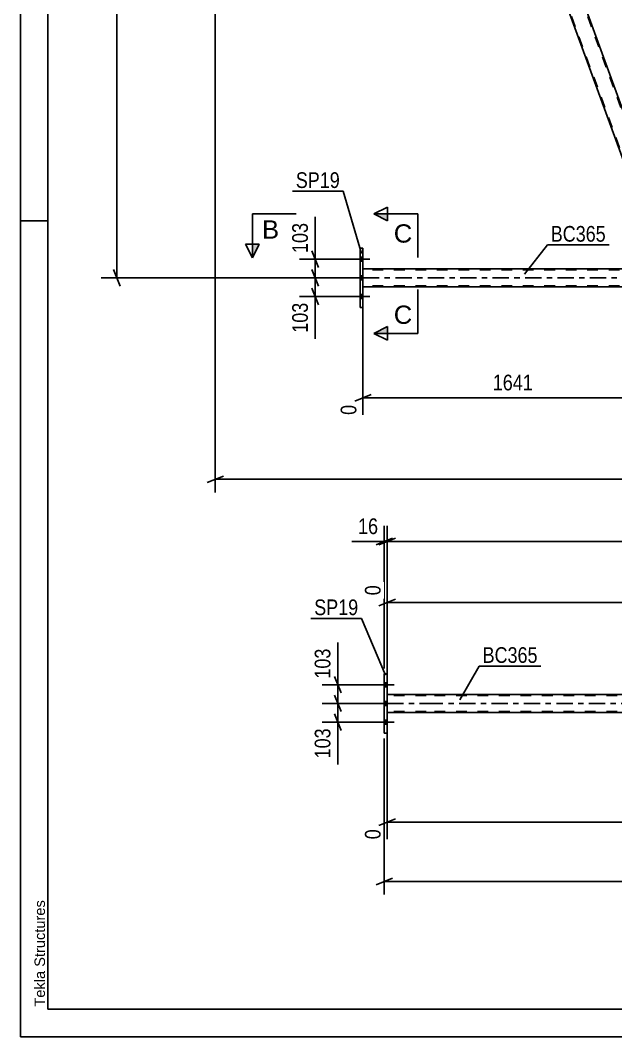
# Model space of a CAD drawing. Header units: millimetres. Extents: x 0 to 594, y 0 to 420.
# Drawn here: x 0 to 108.7, y 0 to 185.7 of the extents above; entities that cross this region are included whole.
import ezdxf

# ---------------------------------------------------------------- set-up
doc = ezdxf.new("R2010")
doc.units = ezdxf.units.MM
doc.linetypes.add('DXK_LINE_DOT2', pattern=[3.9198, 1.9599, -1.9599])
doc.linetypes.add('DXK_LINE_DOT3', pattern=[5.9187, 2.979, -0.9799, 0.9799, -0.9799])
doc.styles.add('Arial', font='arial.ttf', dxfattribs={"height": 0.2})
doc.styles.add('Arial Narrow', font='ARIALN.TTF', dxfattribs={"height": 0.2})

# ---------------------------------------------------------------- blocks, each defined once
blk = doc.blocks.new('Unknown-570345951-1135')
at = {"color": 5, "linetype": 'Continuous'}
for p, q in [((0, 420), (0, 0)), ((5, 415), (5, 5)), ((5, 149), (0, 149)), ((5, 5), (589, 5)), ((0, 0), (594, 0))]:
    blk.add_line(p, q, dxfattribs=at)
at = {"color": 174, "linetype": 'Continuous', "style": 'Arial'}
blk.add_text('Tekla Structures', height=1.9102, rotation=90, dxfattribs=at).set_placement((4.5, 5.5))
blk = doc.blocks.new('Part-570345951-5383 - 5354')
at = {"color": 2, "linetype": 'Continuous'}
for p, q in [((66.96, 66.28), (66.43, 66.28)), ((66.43, 55.45), (66.43, 66.28)), ((66.96, 66.28), (66.96, 55.45)), ((66.96, 55.45), (66.43, 55.45))]:
    blk.add_line(p, q, dxfattribs=at)
at = {"color": 7, "linetype": 'DXK_LINE_DOT2'}
for p, q in [((66.43, 66.28), (66.43, 55.45)), ((66.96, 66.28), (66.96, 55.45))]:
    blk.add_line(p, q, dxfattribs=at)
blk = doc.blocks.new('Part-570345951-5440 - 5354')
at = {"color": 2, "linetype": 'Continuous'}
for p, q in [((74.06, 62.53), (66.96, 62.53)), ((119.08, 62.53), (74.16, 62.53)), ((187.5, 62.53), (126.85, 62.53)), ((203, 62.53), (192.5, 62.53)), ((210.2, 62.53), (203.1, 62.53)), ((74.06, 59.2), (66.96, 59.2)), ((119.08, 59.2), (74.16, 59.2)), ((187.5, 59.2), (126.85, 59.2)), ((203, 59.2), (192.5, 59.2)), ((210.2, 59.2), (203.1, 59.2))]:
    blk.add_line(p, q, dxfattribs=at)
at = {"color": 7, "linetype": 'DXK_LINE_DOT2'}
for p, q in [((66.96, 62.53), (66.96, 59.2)), ((74.06, 62.33), (66.96, 62.33)), ((203, 62.33), (74.16, 62.33)), ((126.85, 62.53), (119.08, 62.53)), ((192.5, 62.53), (187.5, 62.53)), ((210.2, 62.33), (203.1, 62.33)), ((210.2, 62.53), (210.2, 59.2)), ((74.06, 59.4), (66.96, 59.4)), ((203, 59.4), (74.16, 59.4)), ((126.85, 59.2), (119.08, 59.2)), ((192.5, 59.2), (187.5, 59.2)), ((210.2, 59.4), (203.1, 59.4))]:
    blk.add_line(p, q, dxfattribs=at)
at = {"color": 7, "linetype": 'DXK_LINE_DOT3'}
for p, q in [((66.96, 60.87), (74.06, 60.87)), ((74.16, 60.87), (203, 60.87)), ((203.1, 60.87), (210.2, 60.87))]:
    blk.add_line(p, q, dxfattribs=at)
blk = doc.blocks.new('Bolt-570345951-5475 - 5354')
at = {"linetype": 'Continuous'}
for points in [[(66.96, 63.92), (66.96, 64.65), (66.43, 64.65), (66.43, 63.92)], [(66.96, 63.92), (66.96, 64.65), (66.43, 64.65), (66.43, 63.92)], [(66.96, 63.92), (66.96, 64.65), (66.43, 64.65), (66.43, 63.92)], [(66.96, 60.5), (66.96, 61.23), (66.43, 61.23), (66.43, 60.5)], [(66.96, 60.5), (66.96, 61.23), (66.43, 61.23), (66.43, 60.5)], [(66.96, 57.08), (66.96, 57.82), (66.43, 57.82), (66.43, 57.08)], [(66.96, 57.08), (66.96, 57.82), (66.43, 57.82), (66.43, 57.08)], [(66.96, 57.08), (66.96, 57.82), (66.43, 57.82), (66.43, 57.08)]]:
    blk.add_hatch(color=1, dxfattribs=at).paths.add_polyline_path(points)
at = {"color": 1, "linetype": 'Continuous'}
for p, q in [((65.46, 64.28), (68.23, 64.28)), ((65.46, 64.28), (68.23, 64.28)), ((65.46, 64.28), (68.23, 64.28)), ((66.43, 64.65), (66.96, 64.65)), ((66.43, 64.65), (66.96, 64.65)), ((66.43, 64.65), (66.96, 64.65)), ((66.43, 63.92), (66.96, 63.92)), ((66.43, 63.92), (66.96, 63.92)), ((66.43, 63.92), (66.96, 63.92)), ((65.46, 60.87), (68.23, 60.87)), ((65.46, 60.87), (68.23, 60.87)), ((66.43, 61.23), (66.96, 61.23)), ((66.43, 61.23), (66.96, 61.23)), ((66.43, 60.5), (66.96, 60.5)), ((66.43, 60.5), (66.96, 60.5)), ((66.43, 57.82), (66.96, 57.82)), ((66.43, 57.82), (66.96, 57.82)), ((66.43, 57.82), (66.96, 57.82)), ((65.46, 57.45), (68.23, 57.45)), ((65.46, 57.45), (68.23, 57.45)), ((65.46, 57.45), (68.23, 57.45)), ((66.43, 57.08), (66.96, 57.08)), ((66.43, 57.08), (66.96, 57.08)), ((66.43, 57.08), (66.96, 57.08))]:
    blk.add_line(p, q, dxfattribs=at)
blk = doc.blocks.new('Part-570345951-4632 - 4608')
at = {"color": 7, "linetype": 'DXK_LINE_DOT2'}
for p, q in [((83.48, 241.95), (80.24, 241.95)), ((80.36, 241.62), (80.24, 241.95)), ((117.38, 140.28), (80.38, 241.95)), ((120.34, 140.28), (83.34, 241.95)), ((83.6, 241.62), (83.48, 241.95)), ((120.49, 140.28), (119.28, 143.6)), ((120.31, 140.28), (120.33, 140.28)), ((120.33, 140.28), (120.31, 140.28)), ((120.34, 140.28), (120.33, 140.28)), ((120.33, 140.28), (120.34, 140.28))]:
    blk.add_line(p, q, dxfattribs=at)
at = {"color": 2, "linetype": 'Continuous'}
for p, q in [((117.24, 140.28), (80.36, 241.62)), ((119.28, 143.6), (83.6, 241.62)), ((120.49, 140.28), (117.24, 140.28))]:
    blk.add_line(p, q, dxfattribs=at)
blk = doc.blocks.new('Part-570345951-4707 - 4608')
at = {"color": 2, "linetype": 'Continuous'}
for p, q in [((117.24, 140.28), (62.53, 140.28)), ((120.49, 140.28), (120.48, 140.28)), ((184.09, 140.28), (121.73, 140.28)), ((203.43, 140.28), (196.76, 140.28)), ((210.63, 140.28), (203.53, 140.28)), ((184.09, 136.95), (62.53, 136.95)), ((203.43, 136.95), (196.76, 136.95)), ((210.63, 136.95), (203.53, 136.95))]:
    blk.add_line(p, q, dxfattribs=at)
at = {"color": 7, "linetype": 'DXK_LINE_DOT2'}
for p, q in [((62.53, 136.95), (62.53, 140.28)), ((203.43, 140.08), (62.53, 140.08)), ((120.48, 140.28), (117.24, 140.28)), ((121.73, 140.28), (120.49, 140.28)), ((196.76, 140.28), (184.09, 140.28)), ((210.63, 140.08), (203.53, 140.08)), ((210.63, 136.95), (210.63, 140.28)), ((203.43, 137.15), (62.53, 137.15)), ((196.76, 136.95), (184.09, 136.95)), ((210.63, 137.15), (203.53, 137.15))]:
    blk.add_line(p, q, dxfattribs=at)
at = {"color": 7, "linetype": 'DXK_LINE_DOT3'}
for p, q in [((62.53, 138.62), (203.43, 138.62)), ((203.53, 138.62), (210.63, 138.62))]:
    blk.add_line(p, q, dxfattribs=at)
blk = doc.blocks.new('Part-570345951-4687 - 4608')
at = {"color": 2, "linetype": 'Continuous'}
for p, q in [((62.53, 144.03), (62, 144.03)), ((62, 133.2), (62, 144.03)), ((62.53, 144.03), (62.53, 133.2)), ((62.53, 133.2), (62, 133.2))]:
    blk.add_line(p, q, dxfattribs=at)
blk = doc.blocks.new('Bolt-570345951-4744 - 4608')
at = {"linetype": 'Continuous'}
for points in [[(62.53, 141.67), (62.53, 142.4), (62, 142.4), (62, 141.67)], [(62.53, 141.67), (62.53, 142.4), (62, 142.4), (62, 141.67)], [(62.53, 141.67), (62.53, 142.4), (62, 142.4), (62, 141.67)], [(62.53, 138.25), (62.53, 138.98), (62, 138.98), (62, 138.25)], [(62.53, 138.25), (62.53, 138.98), (62, 138.98), (62, 138.25)], [(62.53, 134.83), (62.53, 135.57), (62, 135.57), (62, 134.83)], [(62.53, 134.83), (62.53, 135.57), (62, 135.57), (62, 134.83)], [(62.53, 134.83), (62.53, 135.57), (62, 135.57), (62, 134.83)]]:
    blk.add_hatch(color=1, dxfattribs=at).paths.add_polyline_path(points)
at = {"color": 1, "linetype": 'Continuous'}
for p, q in [((61.03, 142.03), (63.8, 142.03)), ((61.03, 142.03), (63.8, 142.03)), ((61.03, 142.03), (63.8, 142.03)), ((62, 142.4), (62.53, 142.4)), ((62, 142.4), (62.53, 142.4)), ((62, 142.4), (62.53, 142.4)), ((62, 141.67), (62.53, 141.67)), ((62, 141.67), (62.53, 141.67)), ((62, 141.67), (62.53, 141.67)), ((61.03, 138.62), (63.8, 138.62)), ((61.03, 138.62), (63.8, 138.62)), ((62, 138.98), (62.53, 138.98)), ((62, 138.98), (62.53, 138.98)), ((62, 138.25), (62.53, 138.25)), ((62, 138.25), (62.53, 138.25)), ((62, 135.57), (62.53, 135.57)), ((62, 135.57), (62.53, 135.57)), ((62, 135.57), (62.53, 135.57)), ((61.03, 135.2), (63.8, 135.2)), ((61.03, 135.2), (63.8, 135.2)), ((61.03, 135.2), (63.8, 135.2)), ((62, 134.83), (62.53, 134.83)), ((62, 134.83), (62.53, 134.83)), ((62, 134.83), (62.53, 134.83))]:
    blk.add_line(p, q, dxfattribs=at)
blk = doc.blocks.new('StraightDimension-570345951-5511 - 5354')
at = {"color": 7, "linetype": 'Continuous'}
for p, q in [((57.34, 65.78), (58.54, 62.78)), ((65.43, 64.28), (55.09, 64.28)), ((57.94, 60.87), (57.94, 64.28)), ((58.54, 59.37), (57.34, 62.37)), ((65.43, 60.87), (55.09, 60.87))]:
    blk.add_line(p, q, dxfattribs=at)
at = {"color": 0}
blk.add_wipeout([(57.19, 71.49), (52.99, 71.49), (52.99, 64.81), (57.19, 64.81)], dxfattribs=at)
at = {"color": 7, "linetype": 'Continuous'}
blk.add_line((57.94, 64.28), (57.94, 72.02), dxfattribs=at)
blk.add_line((57.94, 64.28), (57.94, 72.02), dxfattribs=at)
at = {"color": 3, "style": 'Arial Narrow'}
blk.add_text('103', height=2.863, rotation=90.0002, dxfattribs=at).set_placement((56.59, 65.41))
blk = doc.blocks.new('StraightDimension-570345951-5547 - 5354')
at = {"color": 7, "linetype": 'Continuous'}
for p, q in [((66.96, 58.2), (66.96, 36.06)), ((188.16, 51.2), (188.16, 30.57)), ((68.46, 39.79), (65.46, 38.59)), ((66.96, 39.19), (188.16, 39.19)), ((186.66, 38.59), (189.66, 39.79))]:
    blk.add_line(p, q, dxfattribs=at)
at = {"color": 0}
blk.add_wipeout([(131.82, 39.94), (131.82, 44.14), (123.31, 44.14), (123.31, 39.94)], dxfattribs=at)
at = {"color": 0, "linetype": 'Continuous'}
for points in [[(66.36, 38.49), (62.16, 38.49), (62.16, 35.46), (66.36, 35.46)], [(187.56, 38.49), (183.36, 38.49), (183.36, 29.97), (187.56, 29.97)]]:
    blk.add_wipeout(points, dxfattribs=at)
at = {"color": 3, "style": 'Arial Narrow'}
blk.add_text('3782', height=2.863, dxfattribs=at).set_placement((123.91, 40.54))
at = {"color": 3, "linetype": 'Continuous', "style": 'Arial Narrow'}
for s, height, p in [('0', 2.86, (65.76, 36.06)), ('3782', 2.863, (186.96, 30.57))]:
    blk.add_text(s, height=height, rotation=90.0002, dxfattribs=at).set_placement(p)
blk = doc.blocks.new('StraightDimension-570345951-5563 - 5354')
at = {"color": 7, "linetype": 'Continuous'}
for p, q in [((66.96, 65.67), (66.96, 93.31)), ((210.2, 67.28), (210.2, 93.31)), ((68.46, 91.06), (65.46, 89.86)), ((208.7, 89.86), (211.7, 91.06)), ((66.96, 90.46), (210.2, 90.46))]:
    blk.add_line(p, q, dxfattribs=at)
at = {"color": 0}
blk.add_wipeout([(142.83, 91.21), (142.83, 95.41), (134.32, 95.41), (134.32, 91.21)], dxfattribs=at)
at = {"color": 3, "style": 'Arial Narrow'}
blk.add_text('5385', height=2.863, dxfattribs=at).set_placement((134.92, 91.81))
blk = doc.blocks.new('StraightDimension-570345951-5573 - 5354')
at = {"color": 7, "linetype": 'Continuous'}
for p, q in [((66.43, 67.28), (66.43, 93.31)), ((66.96, 65.67), (66.96, 93.31)), ((64.93, 89.86), (67.93, 91.06)), ((68.46, 91.06), (65.46, 89.86)), ((66.43, 90.46), (66.96, 90.46))]:
    blk.add_line(p, q, dxfattribs=at)
at = {"color": 0}
blk.add_wipeout([(65.9, 91.21), (65.9, 95.41), (61.04, 95.41), (61.04, 91.21)], dxfattribs=at)
at = {"color": 7, "linetype": 'Continuous'}
blk.add_line((66.43, 90.46), (60.52, 90.46), dxfattribs=at)
blk.add_line((66.43, 90.46), (60.52, 90.46), dxfattribs=at)
at = {"color": 3, "style": 'Arial Narrow'}
blk.add_text('16', height=2.863, dxfattribs=at).set_placement((61.64, 91.81))
blk = doc.blocks.new('StraightDimension-570345951-5503 - 5354')
at = {"color": 7, "linetype": 'Continuous'}
for p, q in [((57.34, 62.37), (58.54, 59.37)), ((65.43, 60.87), (55.09, 60.87)), ((57.94, 57.45), (57.94, 60.87)), ((58.54, 55.95), (57.34, 58.95)), ((65.43, 57.45), (55.09, 57.45))]:
    blk.add_line(p, q, dxfattribs=at)
at = {"color": 0}
blk.add_wipeout([(57.19, 56.92), (52.99, 56.92), (52.99, 50.24), (57.19, 50.24)], dxfattribs=at)
at = {"color": 7, "linetype": 'Continuous'}
blk.add_line((57.94, 57.45), (57.94, 49.71), dxfattribs=at)
blk.add_line((57.94, 57.45), (57.94, 49.71), dxfattribs=at)
at = {"color": 3, "style": 'Arial Narrow'}
blk.add_text('103', height=2.863, rotation=90.0002, dxfattribs=at).set_placement((56.59, 50.84))
blk = doc.blocks.new('StraightDimension-570345951-5525 - 5354')
at = {"color": 7, "linetype": 'Continuous'}
for p, q in [((188.16, 70.53), (188.16, 87.94)), ((66.96, 63.53), (66.96, 82.45)), ((68.46, 79.93), (65.46, 78.73)), ((186.66, 78.73), (189.66, 79.93)), ((66.96, 79.33), (188.16, 79.33))]:
    blk.add_line(p, q, dxfattribs=at)
at = {"color": 0, "linetype": 'Continuous'}
for points in [[(187.56, 88.54), (183.36, 88.54), (183.36, 80.03), (187.56, 80.03)], [(66.36, 83.05), (62.16, 83.05), (62.16, 80.03), (66.36, 80.03)]]:
    blk.add_wipeout(points, dxfattribs=at)
at = {"color": 0}
blk.add_wipeout([(131.82, 80.08), (131.82, 84.28), (123.31, 84.28), (123.31, 80.08)], dxfattribs=at)
at = {"color": 3, "linetype": 'Continuous', "style": 'Arial Narrow'}
for s, height, p in [('3782', 2.863, (186.96, 80.63)), ('0', 2.86, (65.76, 80.63))]:
    blk.add_text(s, height=height, rotation=90.0002, dxfattribs=at).set_placement(p)
at = {"color": 3, "style": 'Arial Narrow'}
blk.add_text('3782', height=2.863, dxfattribs=at).set_placement((123.91, 80.68))
blk = doc.blocks.new('StraightDimension-570345951-5531 - 5354')
at = {"color": 7, "linetype": 'Continuous'}
for p, q in [((66.43, 54.45), (66.43, 25.94)), ((210.73, 54.45), (210.73, 25.94)), ((67.93, 28.94), (64.93, 27.74)), ((66.43, 28.34), (210.73, 28.34)), ((209.23, 27.74), (212.23, 28.94))]:
    blk.add_line(p, q, dxfattribs=at)
at = {"color": 0}
blk.add_wipeout([(142.83, 29.09), (142.83, 33.29), (134.32, 33.29), (134.32, 29.09)], dxfattribs=at)
at = {"color": 3, "style": 'Arial Narrow'}
blk.add_text('5417', height=2.863, dxfattribs=at).set_placement((134.92, 29.69))
blk = doc.blocks.new('StraightDimension-570345951-4863 - 4608')
at = {"color": 7, "linetype": 'Continuous'}
for p, q in [((53.23, 140.12), (54.43, 137.12)), ((61, 138.62), (50.98, 138.62)), ((53.83, 135.2), (53.83, 138.62)), ((54.43, 133.7), (53.23, 136.7)), ((61, 135.2), (50.98, 135.2))]:
    blk.add_line(p, q, dxfattribs=at)
at = {"color": 0}
blk.add_wipeout([(53.08, 134.68), (48.88, 134.68), (48.88, 127.99), (53.08, 127.99)], dxfattribs=at)
at = {"color": 7, "linetype": 'Continuous'}
blk.add_line((53.83, 135.2), (53.83, 127.47), dxfattribs=at)
blk.add_line((53.83, 135.2), (53.83, 127.47), dxfattribs=at)
at = {"color": 3, "style": 'Arial Narrow'}
blk.add_text('103', height=2.863, rotation=90.0002, dxfattribs=at).set_placement((52.48, 128.59))
blk = doc.blocks.new('StraightDimension-570345951-4871 - 4608')
at = {"color": 7, "linetype": 'Continuous'}
for p, q in [((53.23, 143.53), (54.43, 140.53)), ((61, 142.03), (50.98, 142.03)), ((53.83, 138.62), (53.83, 142.03)), ((54.43, 137.12), (53.23, 140.12)), ((61, 138.62), (50.98, 138.62))]:
    blk.add_line(p, q, dxfattribs=at)
at = {"color": 0}
blk.add_wipeout([(53.08, 149.24), (48.88, 149.24), (48.88, 142.56), (53.08, 142.56)], dxfattribs=at)
at = {"color": 7, "linetype": 'Continuous'}
blk.add_line((53.83, 142.03), (53.83, 149.77), dxfattribs=at)
blk.add_line((53.83, 142.03), (53.83, 149.77), dxfattribs=at)
at = {"color": 3, "style": 'Arial Narrow'}
blk.add_text('103', height=2.863, rotation=90.0002, dxfattribs=at).set_placement((52.48, 143.16))
blk = doc.blocks.new('StraightDimension-570345951-4945 - 4608')
at = {"color": 7, "linetype": 'Continuous'}
for p, q in [((117.24, 139.28), (117.24, 108.09)), ((62.53, 135.95), (62.53, 113.58)), ((64.03, 117.31), (61.03, 116.11)), ((115.74, 116.11), (118.74, 117.31)), ((62.53, 116.71), (117.24, 116.71))]:
    blk.add_line(p, q, dxfattribs=at)
at = {"color": 0}
blk.add_wipeout([(94.14, 117.46), (94.14, 121.66), (85.63, 121.66), (85.63, 117.46)], dxfattribs=at)
at = {"color": 0, "linetype": 'Continuous'}
for points in [[(61.93, 116.01), (57.73, 116.01), (57.73, 112.98), (61.93, 112.98)], [(116.64, 116.01), (112.44, 116.01), (112.44, 107.49), (116.64, 107.49)]]:
    blk.add_wipeout(points, dxfattribs=at)
at = {"color": 3, "style": 'Arial Narrow'}
blk.add_text('1641', height=2.863, dxfattribs=at).set_placement((86.23, 118.06))
at = {"color": 3, "linetype": 'Continuous', "style": 'Arial Narrow'}
for s, height, p in [('0', 2.86, (61.33, 113.58)), ('1641', 2.863, (116.04, 108.09))]:
    blk.add_text(s, height=height, rotation=90.0002, dxfattribs=at).set_placement(p)
blk = doc.blocks.new('StraightDimension-570345951-4963 - 4608')
at = {"color": 7, "linetype": 'Continuous'}
for p, q in [((18.22, 242.12), (17.02, 245.12)), ((34.59, 243.62), (14.77, 243.62)), ((17.62, 138.62), (17.62, 243.62)), ((17.02, 140.12), (18.22, 137.12)), ((61, 138.62), (14.77, 138.62))]:
    blk.add_line(p, q, dxfattribs=at)
at = {"color": 0}
blk.add_wipeout([(16.87, 195.37), (12.67, 195.37), (12.67, 186.86), (16.87, 186.86)], dxfattribs=at)
at = {"color": 3, "style": 'Arial Narrow'}
blk.add_text('3150', height=2.863, rotation=90.0002, dxfattribs=at).set_placement((16.27, 187.46))
blk = doc.blocks.new('StraightDimension-570345951-5267 - 4608')
at = {"color": 7, "linetype": 'Continuous'}
for p, q in [((35.59, 237.2), (35.59, 99.41)), ((211.16, 132.2), (211.16, 99.41)), ((37.09, 102.41), (34.09, 101.21)), ((209.66, 101.21), (212.66, 102.41)), ((35.59, 101.81), (211.16, 101.81))]:
    blk.add_line(p, q, dxfattribs=at)
at = {"color": 0}
blk.add_wipeout([(127.63, 102.56), (127.63, 106.76), (119.12, 106.76), (119.12, 102.56)], dxfattribs=at)
at = {"color": 3, "style": 'Arial Narrow'}
blk.add_text('6563', height=2.863, dxfattribs=at).set_placement((119.72, 103.16))
blk = doc.blocks.new('Mark-570345951-5379 - 5354')
at = {"color": 0}
blk.add_wipeout([(61.68, 77), (61.68, 80), (53.64, 80), (53.64, 77)], dxfattribs=at)
blk.add_wipeout([(61.68, 77), (61.68, 80), (53.64, 80), (53.64, 77)], dxfattribs=at)
at = {"color": 30, "linetype": 'Continuous'}
for p in [(53.04, 76.4), (66.67, 66.06)]:
    blk.add_line(p, (62.28, 76.4), dxfattribs=at)
at = {"color": 3, "style": 'Arial Narrow'}
blk.add_text('SP19', height=2.863, dxfattribs=at).set_placement((53.64, 77))
blk = doc.blocks.new('Mark-570345951-5436 - 5354')
at = {"color": 0}
blk.add_wipeout([(94.42, 68.28), (94.42, 71.28), (84.37, 71.28), (84.37, 68.28)], dxfattribs=at)
blk.add_wipeout([(94.42, 68.28), (94.42, 71.28), (84.37, 71.28), (84.37, 68.28)], dxfattribs=at)
at = {"color": 30, "linetype": 'Continuous'}
for p, q in [((80.24, 61.53), (83.77, 67.68)), ((83.77, 67.68), (95.02, 67.68))]:
    blk.add_line(p, q, dxfattribs=at)
at = {"color": 3, "style": 'Arial Narrow'}
blk.add_text('BC365', height=2.863, dxfattribs=at).set_placement((84.37, 68.28))
blk = doc.blocks.new('Mark-570345951-4683 - 4608')
at = {"color": 0}
blk.add_wipeout([(58.32, 155.03), (58.32, 158.03), (50.28, 158.03), (50.28, 155.03)], dxfattribs=at)
blk.add_wipeout([(58.32, 155.03), (58.32, 158.03), (50.28, 158.03), (50.28, 155.03)], dxfattribs=at)
at = {"color": 30, "linetype": 'Continuous'}
for p in [(49.68, 154.43), (62.29, 143.09)]:
    blk.add_line(p, (58.92, 154.43), dxfattribs=at)
at = {"color": 3, "style": 'Arial Narrow'}
blk.add_text('SP19', height=2.863, dxfattribs=at).set_placement((50.28, 155.03))
blk = doc.blocks.new('Mark-570345951-4703 - 4608')
at = {"color": 0}
blk.add_wipeout([(106.86, 145.22), (106.86, 148.22), (96.81, 148.22), (96.81, 145.22)], dxfattribs=at)
blk.add_wipeout([(106.86, 145.22), (106.86, 148.22), (96.81, 148.22), (96.81, 145.22)], dxfattribs=at)
at = {"color": 30, "linetype": 'Continuous'}
for p, q in [((92.01, 139.26), (96.21, 144.62)), ((96.21, 144.62), (107.46, 144.62))]:
    blk.add_line(p, q, dxfattribs=at)
at = {"color": 3, "style": 'Arial Narrow'}
blk.add_text('BC365', height=2.863, dxfattribs=at).set_placement((96.81, 145.22))
blk = doc.blocks.new('SectionMark-570345951-5306 - 4608')
at = {"linetype": 'Continuous'}
for points in [[(67.03, 150.3), (67.03, 149.05), (64.53, 150.3)], [(67.03, 129.71), (67.03, 128.46), (64.53, 128.46)]]:
    blk.add_hatch(color=6, dxfattribs=at).paths.add_polyline_path(points)
at = {"color": 6, "linetype": 'Continuous'}
for p, q in [((64.53, 150.3), (67.03, 151.55)), ((67.03, 149.05), (67.03, 151.55)), ((72.53, 150.3), (64.53, 150.3)), ((64.53, 150.3), (67.03, 149.05)), ((72.53, 150.3), (72.53, 142.3)), ((72.53, 128.46), (72.53, 136.46)), ((64.53, 128.46), (67.03, 129.71)), ((72.53, 128.46), (64.53, 128.46)), ((67.03, 127.21), (64.53, 128.46)), ((67.03, 129.71), (67.03, 127.21))]:
    blk.add_line(p, q, dxfattribs=at)
at = {"color": 0, "linetype": 'Continuous'}
for points in [[(71.53, 145.05), (71.53, 148.55), (68.16, 148.55), (68.16, 145.05)], [(71.53, 130.21), (71.53, 133.71), (68.16, 133.71), (68.16, 130.21)]]:
    blk.add_wipeout(points, dxfattribs=at)
at = {"color": 3, "linetype": 'Continuous', "style": 'Arial'}
for p in [(68.16, 145.05), (68.16, 130.21)]:
    blk.add_text('C', height=3.34, dxfattribs=at).set_placement(p)
blk = doc.blocks.new('SectionMark-570345951-5308 - 4608')
at = {"linetype": 'Continuous'}
for points in [[(42.37, 144.78), (43.62, 144.78), (42.37, 142.28)], [(249.91, 144.78), (251.16, 144.78), (251.16, 142.28)]]:
    blk.add_hatch(color=6, dxfattribs=at).paths.add_polyline_path(points)
at = {"color": 6, "linetype": 'Continuous'}
for p, q in [((42.37, 150.28), (50.37, 150.28)), ((42.37, 150.28), (42.37, 142.28)), ((251.16, 150.28), (243.16, 150.28)), ((251.16, 150.28), (251.16, 142.28)), ((42.37, 142.28), (41.12, 144.78)), ((43.62, 144.78), (41.12, 144.78)), ((42.37, 142.28), (43.62, 144.78)), ((249.91, 144.78), (252.41, 144.78)), ((251.16, 142.28), (249.91, 144.78)), ((252.41, 144.78), (251.16, 142.28))]:
    blk.add_line(p, q, dxfattribs=at)
at = {"color": 0, "linetype": 'Continuous'}
for points in [[(47.23, 145.78), (47.23, 149.28), (44.12, 149.28), (44.12, 145.78)], [(249.41, 145.78), (249.41, 149.28), (246.3, 149.28), (246.3, 145.78)]]:
    blk.add_wipeout(points, dxfattribs=at)
at = {"color": 3, "linetype": 'Continuous', "style": 'Arial'}
for p in [(44.12, 145.78), (246.3, 145.78)]:
    blk.add_text('B', height=3.34, dxfattribs=at).set_placement(p)

msp = doc.modelspace()

# ---------------------------------------------------------------- block references
for name in ['Unknown-570345951-1135', 'Part-570345951-4632 - 4608', 'Part-570345951-4687 - 4608', 'Bolt-570345951-4744 - 4608', 'Part-570345951-4707 - 4608', 'Part-570345951-5383 - 5354', 'Bolt-570345951-5475 - 5354', 'Part-570345951-5440 - 5354']:
    msp.add_blockref(name, (0, 0))

# ---------------------------------------------------------------- next in the draw order: block references
for name in ['StraightDimension-570345951-4863 - 4608', 'StraightDimension-570345951-5511 - 5354', 'StraightDimension-570345951-5547 - 5354']:
    msp.add_blockref(name, (0, 0))

# ---------------------------------------------------------------- next in the draw order: block references
for name in ['StraightDimension-570345951-4871 - 4608', 'StraightDimension-570345951-5563 - 5354', 'StraightDimension-570345951-5503 - 5354']:
    msp.add_blockref(name, (0, 0))

# ---------------------------------------------------------------- next in the draw order: block references
for name in ['StraightDimension-570345951-4945 - 4608', 'StraightDimension-570345951-5573 - 5354', 'StraightDimension-570345951-5531 - 5354']:
    msp.add_blockref(name, (0, 0))

# ---------------------------------------------------------------- next in the draw order: block references
for name in ['StraightDimension-570345951-4963 - 4608', 'StraightDimension-570345951-5525 - 5354']:
    msp.add_blockref(name, (0, 0))

# ---------------------------------------------------------------- next in the draw order: block references
for name in ['StraightDimension-570345951-5267 - 4608', 'Mark-570345951-5379 - 5354', 'Mark-570345951-5436 - 5354']:
    msp.add_blockref(name, (0, 0))

# ---------------------------------------------------------------- next in the draw order: block references
for name in ['Mark-570345951-4683 - 4608', 'SectionMark-570345951-5306 - 4608', 'Mark-570345951-4703 - 4608']:
    msp.add_blockref(name, (0, 0))

# ---------------------------------------------------------------- next in the draw order: block references
msp.add_blockref('SectionMark-570345951-5308 - 4608', (0, 0))

doc.saveas('drawing.dxf')
